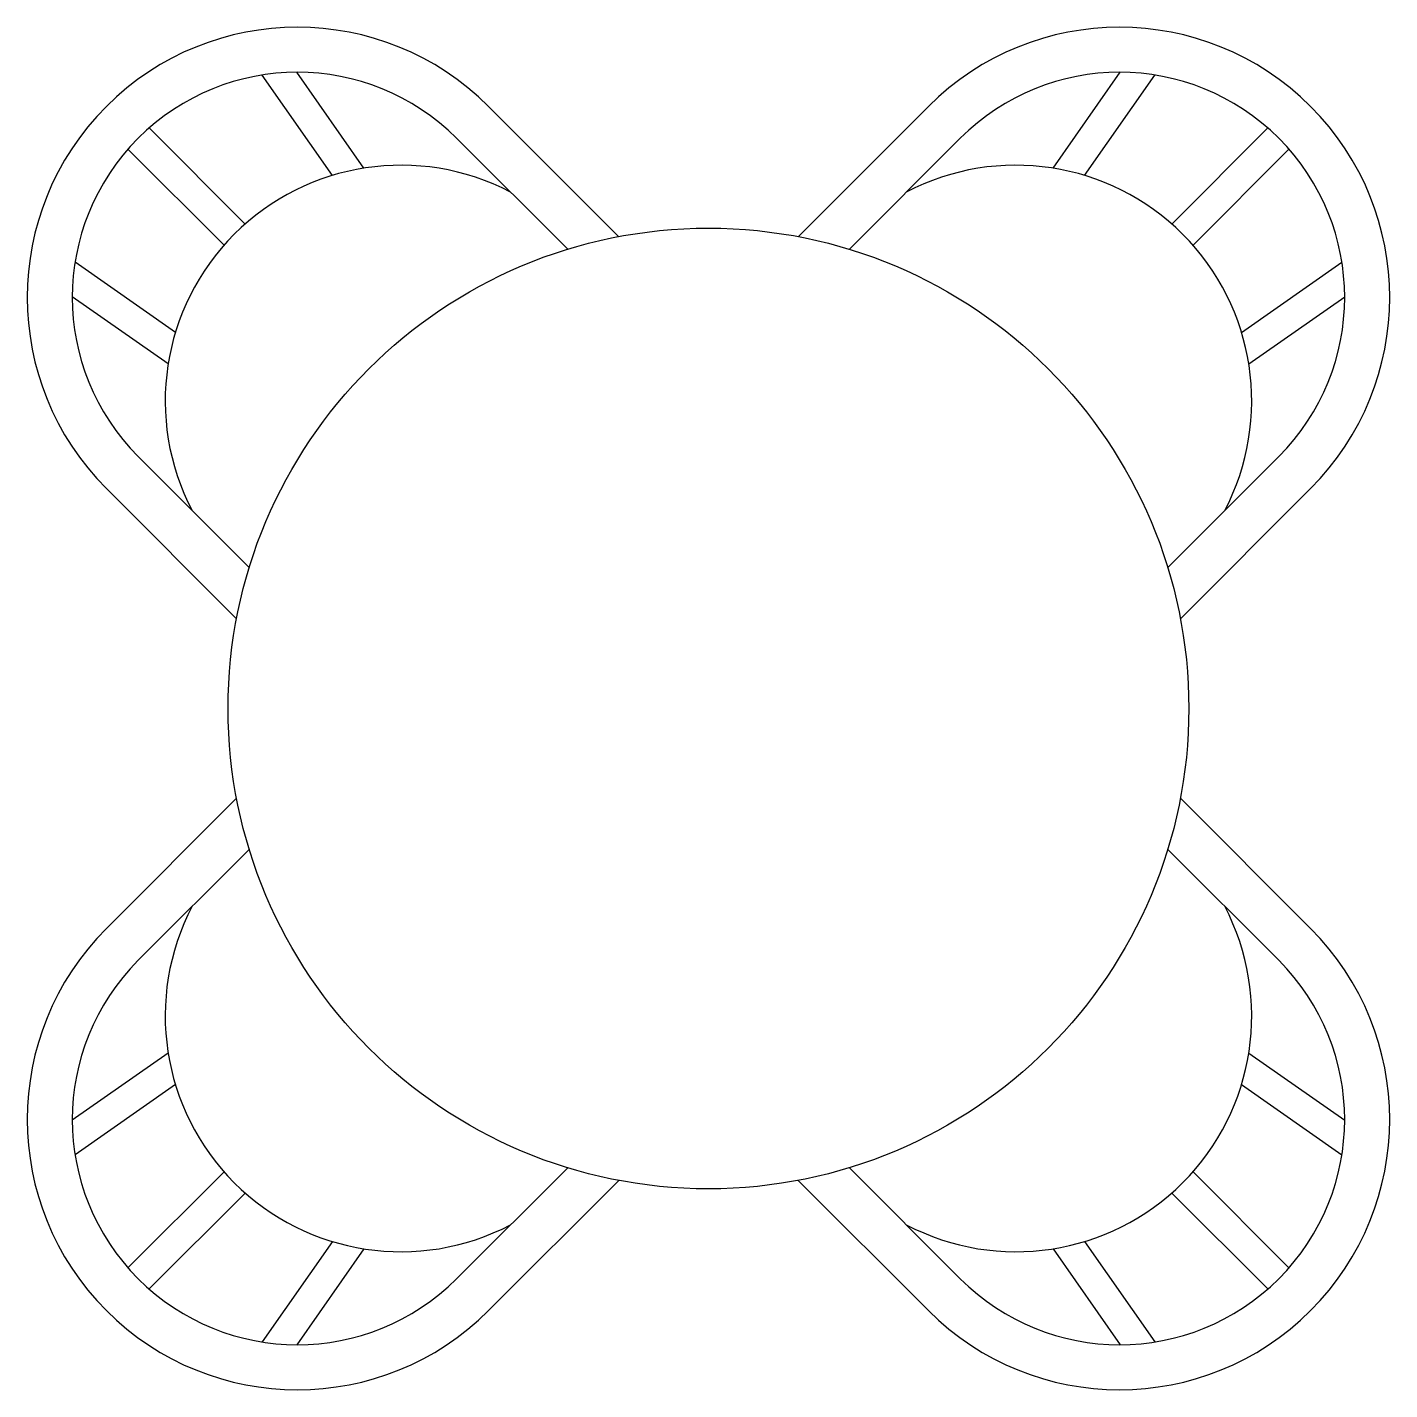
# Model space of a CAD drawing. Header units: millimetres. Extents: x -921.44 to -920.3, y 2591.58 to 2592.71.
import ezdxf

# ---------------------------------------------------------------- set-up
doc = ezdxf.new("R2010")
doc.units = ezdxf.units.MM
doc.header["$LTSCALE"] = 10
doc.layers.add('Móveis_mesas', color=2, linetype='Continuous')

msp = doc.modelspace()

# ---------------------------------------------------------------- linework, layer by layer
at = {"layer": 'Móveis_mesas', "color": 1}
for p, q in [((-921.183, 2592.589), (-921.2415, 2592.6726)), ((-921.183, 2592.589), (-921.2415, 2592.6726)), ((-921.1567, 2592.5951), (-921.2126, 2592.6749)), ((-921.1567, 2592.5951), (-921.2126, 2592.6749)), ((-920.5829, 2592.5951), (-920.527, 2592.6749)), ((-920.5829, 2592.5951), (-920.527, 2592.6749)), ((-920.5566, 2592.589), (-920.4981, 2592.6726)), ((-920.5566, 2592.589), (-920.4981, 2592.6726)), ((-921.3355, 2592.6285), (-921.2556, 2592.5485)), ((-921.3355, 2592.6285), (-921.2556, 2592.5485)), ((-920.404, 2592.6285), (-920.484, 2592.5485)), ((-920.404, 2592.6285), (-920.484, 2592.5485)), ((-921.0795, 2592.62), (-920.987, 2592.5275)), ((-920.6601, 2592.62), (-920.7525, 2592.5275)), ((-920.6601, 2592.62), (-920.7525, 2592.5275)), ((-921.3532, 2592.6108), (-921.2732, 2592.5309)), ((-921.3532, 2592.6108), (-921.2732, 2592.5309)), ((-920.3864, 2592.6108), (-920.4663, 2592.5309)), ((-920.3864, 2592.6108), (-920.4663, 2592.5309)), ((-921.3137, 2592.4583), (-921.3973, 2592.5168)), ((-921.3137, 2592.4583), (-921.3973, 2592.5168)), ((-920.4259, 2592.4583), (-920.3423, 2592.5168)), ((-920.4259, 2592.4583), (-920.3423, 2592.5168)), ((-921.3198, 2592.432), (-921.3996, 2592.4879)), ((-921.3198, 2592.432), (-921.3996, 2592.4879)), ((-920.4198, 2592.432), (-920.34, 2592.4879)), ((-920.4198, 2592.432), (-920.34, 2592.4879)), ((-921.3447, 2592.3548), (-921.2522, 2592.2624)), ((-921.3447, 2592.3548), (-921.2522, 2592.2624)), ((-920.3949, 2592.3548), (-920.4874, 2592.2624)), ((-921.3447, 2591.9354), (-921.2522, 2592.0278)), ((-920.3949, 2591.9354), (-920.4874, 2592.0278)), ((-920.3949, 2591.9354), (-920.4874, 2592.0278)), ((-921.3198, 2591.8582), (-921.3996, 2591.8023)), ((-921.3198, 2591.8582), (-921.3996, 2591.8023)), ((-920.4198, 2591.8582), (-920.34, 2591.8023)), ((-920.4198, 2591.8582), (-920.34, 2591.8023)), ((-921.3137, 2591.8319), (-921.3973, 2591.7734)), ((-921.3137, 2591.8319), (-921.3973, 2591.7734)), ((-920.4259, 2591.8319), (-920.3423, 2591.7734)), ((-920.4259, 2591.8319), (-920.3423, 2591.7734)), ((-921.0795, 2591.6702), (-920.987, 2591.7627)), ((-921.0795, 2591.6702), (-920.987, 2591.7627)), ((-920.6601, 2591.6702), (-920.7525, 2591.7627)), ((-921.3532, 2591.6793), (-921.2732, 2591.7593)), ((-921.3532, 2591.6793), (-921.2732, 2591.7593)), ((-920.3864, 2591.6793), (-920.4663, 2591.7593)), ((-920.3864, 2591.6793), (-920.4663, 2591.7593)), ((-921.3355, 2591.6617), (-921.2556, 2591.7416)), ((-921.3355, 2591.6617), (-921.2556, 2591.7416)), ((-920.404, 2591.6617), (-920.484, 2591.7416)), ((-920.404, 2591.6617), (-920.484, 2591.7416)), ((-921.183, 2591.7012), (-921.2415, 2591.6176)), ((-921.183, 2591.7012), (-921.2415, 2591.6176)), ((-921.1567, 2591.6951), (-921.2126, 2591.6153)), ((-921.1567, 2591.6951), (-921.2126, 2591.6153)), ((-920.5829, 2591.6951), (-920.527, 2591.6153)), ((-920.5829, 2591.6951), (-920.527, 2591.6153)), ((-920.5566, 2591.7012), (-920.4981, 2591.6176)), ((-920.5566, 2591.7012), (-920.4981, 2591.6176))]:
    msp.add_line(p, q, dxfattribs=at)
at = {"layer": 'Móveis_mesas'}
for p, q in [((-921.053, 2592.6465), (-920.9445, 2592.538)), ((-920.6866, 2592.6465), (-920.795, 2592.538)), ((-921.3712, 2592.3283), (-921.2627, 2592.2198)), ((-920.3684, 2592.3283), (-920.4768, 2592.2198)), ((-921.3712, 2591.9619), (-921.2627, 2592.0703)), ((-920.3684, 2591.9619), (-920.4768, 2592.0703)), ((-921.053, 2591.6437), (-920.9445, 2591.7521)), ((-920.6866, 2591.6437), (-920.795, 2591.7521))]:
    msp.add_line(p, q, dxfattribs=at)
msp.add_circle((-920.8698, 2592.1451), 0.4, dxfattribs=at)
for centre, start, end in [((-921.2121, 2592.4874), 45, 225), ((-921.2121, 2592.4874), 45, 225), ((-920.5275, 2592.4874), 315, 135), ((-920.5275, 2592.4874), 315, 135), ((-921.2121, 2591.8028), 135, 315), ((-921.2121, 2591.8028), 135, 315), ((-920.5275, 2591.8028), 225, 45), ((-920.5275, 2591.8028), 225, 45)]:
    msp.add_arc(centre, 0.225, start, end, dxfattribs=at)
at = {"layer": 'Móveis_mesas', "color": 1}
for centre, radius, start, end in [((-921.2121, 2592.4874), 0.1875, 45, 225), ((-921.2121, 2592.4874), 0.1875, 45, 225), ((-920.5275, 2592.4874), 0.1875, 315, 135), ((-920.5275, 2592.4874), 0.1875, 315, 135), ((-921.1258, 2592.4011), 0.1964, 62.3128, 207.6872), ((-921.1258, 2592.4011), 0.1964, 62.3128, 207.6872), ((-920.6138, 2592.4011), 0.1964, 332.3128, 117.6872), ((-920.6138, 2592.4011), 0.1964, 332.3128, 117.6872), ((-921.1258, 2591.8891), 0.1964, 152.3128, 297.6872), ((-921.1258, 2591.8891), 0.1964, 152.3128, 297.6872), ((-920.6138, 2591.8891), 0.1964, 242.3128, 27.6872), ((-920.6138, 2591.8891), 0.1964, 242.3128, 27.6872), ((-921.2121, 2591.8028), 0.1875, 135, 315), ((-921.2121, 2591.8028), 0.1875, 135, 315), ((-920.5275, 2591.8028), 0.1875, 225, 45), ((-920.5275, 2591.8028), 0.1875, 225, 45)]:
    msp.add_arc(centre, radius, start, end, dxfattribs=at)

doc.saveas('drawing.dxf')
